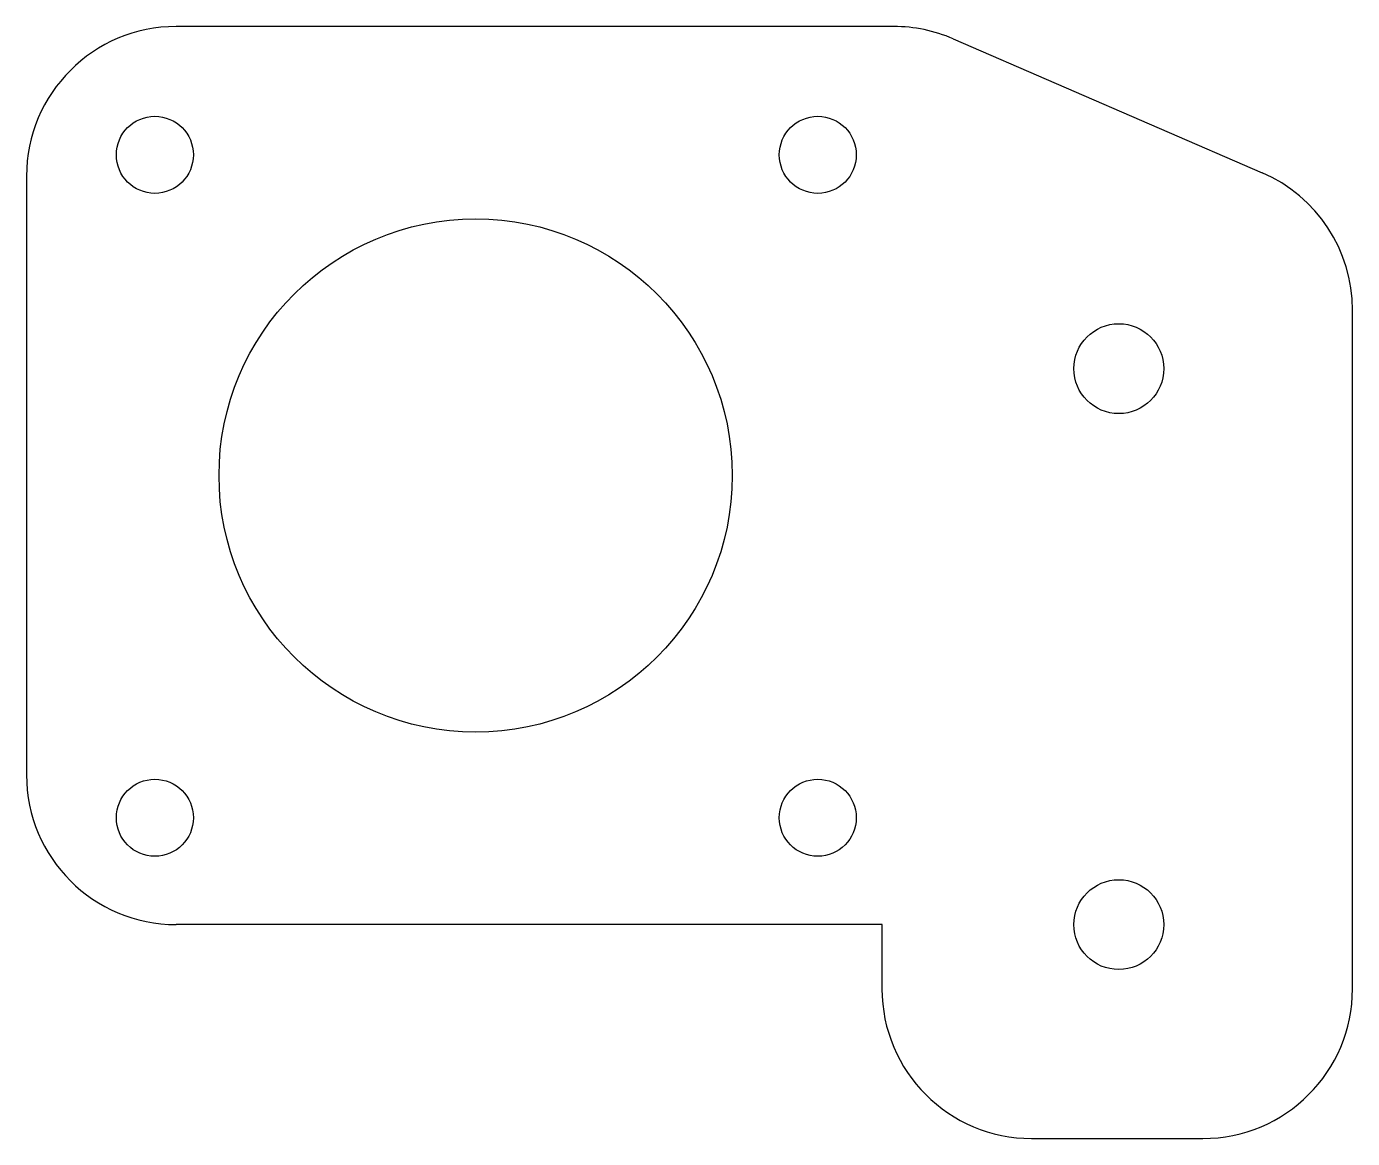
# Model space of a CAD drawing. Header units: inches. Extents: x -2.44 to 0, y -0.85 to 1.2.
import ezdxf

# ---------------------------------------------------------------- set-up
doc = ezdxf.new("R2010")
doc.units = ezdxf.units.IN
doc.header["$MEASUREMENT"] = 0

msp = doc.modelspace()

# ---------------------------------------------------------------- linework, layer by layer
at = {"color": 7, "linetype": 'Continuous', "lineweight": 25}
for p, q in [((-0.8445, 1.1994), (-2.1654, 1.1994)), ((-0.735, 1.1767), (-0.1661, 0.9303)), ((-2.4409, 0.9238), (-2.4409, -0.1785)), ((0, -0.5722), (0, 0.6774)), ((-0.8661, -0.4541), (-2.1654, -0.4541)), ((-0.8661, -0.5722), (-0.8661, -0.4541)), ((-0.5906, -0.8478), (-0.2756, -0.8478))]:
    msp.add_line(p, q, dxfattribs=at)
for centre, radius in [((-2.2047, 0.9632), 0.0709), ((-0.9843, 0.9632), 0.0709), ((-1.6142, 0.3728), 0.4724), ((-0.4302, 0.5695), 0.0827), ((-2.2047, -0.2573), 0.0709), ((-0.9843, -0.2573), 0.0709), ((-0.4302, -0.4541), 0.0827)]:
    msp.add_circle(centre, radius, dxfattribs=at)
for centre, start, end in [((-2.1654, 0.9238), 90, 180), ((-0.8445, 0.9238), 66.58, 90), ((-0.2756, 0.6774), 0, 66.58), ((-2.1654, -0.1785), 180, 270), ((-0.5906, -0.5722), 180, 270), ((-0.2756, -0.5722), 270, 0)]:
    msp.add_arc(centre, 0.2756, start, end, dxfattribs=at)

doc.saveas('drawing.dxf')
